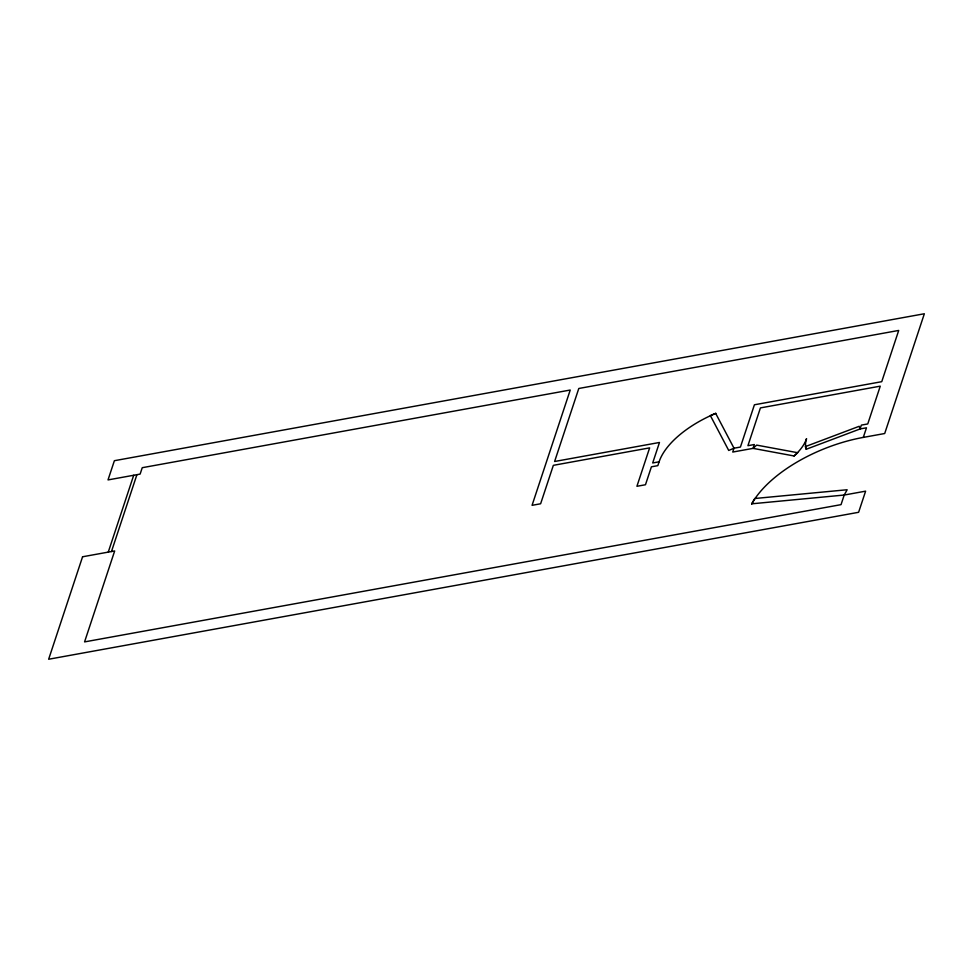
<?xml version="1.0" encoding="UTF-8"?>
<svg xmlns="http://www.w3.org/2000/svg" width="973" height="973" viewBox="0 0 973 973"><rect width="100%" height="100%" fill="white"/><g stroke="black" fill="none" stroke-linecap="round" stroke-linejoin="round"><path stroke-width="1.46" d="M108.258 552.117L133.702 475.262M111.469 551.533L136.913 474.678M715.8 413.33A80.564 39.175 -21.4 0 0 659.11 461.81L657.833 465.653L651.411 466.809L645.476 484.749L636.914 486.293L649.636 447.872L553.345 465.337L540.623 503.771L532.061 505.328L570.227 390.039L142.24 467.697L140.124 474.094L108.015 479.92L114.388 460.703L924.35 313.756L884.7 433.52L863.294 437.4A103.576 50.377 -21.4 0 0 751.63 504.111M863.294 437.4L866.481 427.792L860.059 428.959L806.24 449.258L805.352 446.607L859.183 426.296L860.059 428.959L861.336 425.116L867.758 423.948L880.261 386.159L760.424 407.906L747.921 445.695L754.33 444.527L753.066 448.371L732.73 452.056L734.007 448.212L715.678 413.379L710.375 415.617L728.716 450.45L734.007 448.212L740.429 447.057L754.416 404.78L881.745 381.684L898.711 330.443L578.789 388.482L554.61 461.494L659.475 442.472L652.688 462.966L659.11 461.81M794.09 455.972L797.69 452.713L756.653 445.111L753.066 448.371L794.09 455.972A57.541 27.986 -21.4 0 0 806.556 438.665A57.541 27.986 -21.4 0 0 806.24 449.283M82.571 556.775L48.65 659.244L858.612 512.297L865.617 491.158L844.211 495.038L751.801 503.807L754.744 498.504L847.155 489.747L844.211 495.038L841.037 504.646L84.566 641.9L114.68 550.949L82.571 556.775"/></g></svg>
